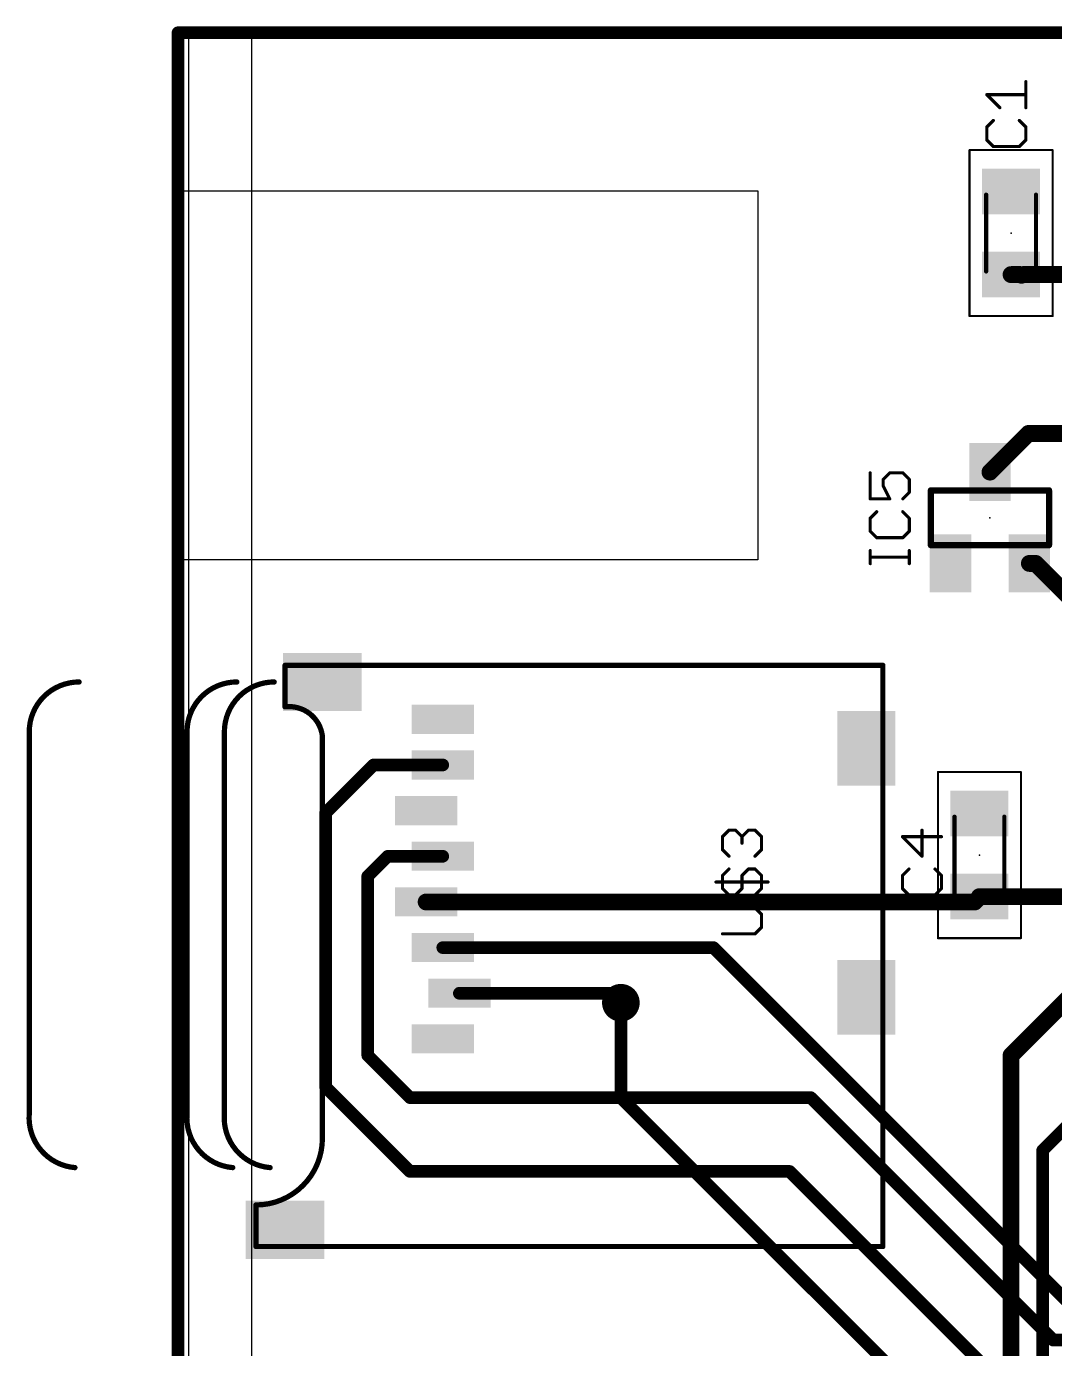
# Model space of a CAD drawing. Extents: x -5.1 to 70.5, y -0.2 to 53.5.
# Drawn here: x -3.9 to 20.86, y 21.64 to 53.49 of the extents above; entities that cross this region are included whole.
import ezdxf

# ---------------------------------------------------------------- set-up
doc = ezdxf.new("R2010")
doc.units = 0
for name, color, linetype in [('1', 12, 'CONTINUOUS'), ('16', 132, 'CONTINUOUS'), ('18', 110, 'CONTINUOUS'), ('20', 53, 'CONTINUOUS'), ('21', 253, 'CONTINUOUS'), ('23', 53, 'CONTINUOUS'), ('25', 253, 'CONTINUOUS'), ('39', 12, 'CONTINUOUS'), ('51', 253, 'CONTINUOUS')]:
    doc.layers.add(name, color=color, linetype=linetype)

# ---------------------------------------------------------------- blocks, each defined once
blk = doc.blocks.new('RECT')
blk.add_solid([(-0.5, -0.5), (0.5, -0.5), (-0.5, 0.5), (0.5, 0.5)])
blk = doc.blocks.new('ROUNDV')
at = {"const_width": 0.5}
blk.add_lwpolyline([(0, -0.25, 1), (0, 0.25, 1), (0, -0.25)], format="xyb", dxfattribs=at)

msp = doc.modelspace()

# ---------------------------------------------------------------- linework, layer by layer
at = {"layer": '1'}
for points, const_width in [([(-0.254, 0), (-0.254, 53.34)], 0.3048), ([(-0.254, 53.34), (70.358, 53.34)], 0.3048), ([(20.05, 47.514), (19.812, 47.514)], 0.4064), ([(20.066, 47.498), (20.05, 47.514)], 0.4064), ([(20.082, 47.514), (20.066, 47.498)], 0.4064), ([(22.606, 47.514), (20.082, 47.514)], 0.4064), ([(20.236, 43.688), (19.304, 42.756)], 0.4064), ([(21.336, 43.688), (20.236, 43.688)], 0.4064), ([(20.254, 40.556), (20.404, 40.556)], 0.4064), ([(20.404, 40.556), (21.59, 39.37)], 0.4064), ([(3.302, 34.544), (4.458, 35.7)], 0.3048), ([(4.458, 35.7), (6.124, 35.7)], 0.3048), ([(3.302, 27.94), (3.302, 34.544)], 0.3048), ([(4.318, 33.02), (4.798, 33.5)], 0.3048), ([(4.798, 33.5), (6.124, 33.5)], 0.3048), ([(4.318, 28.702), (4.318, 33.02)], 0.3048), ([(5.724, 32.4), (18.938, 32.4)], 0.4064), ([(18.938, 32.4), (19.05, 32.512)], 0.4064), ([(19.05, 32.512), (19.05, 32.528)], 0.4064), ([(19.05, 32.528), (21.336, 32.528)], 0.4064), ([(6.124, 31.3), (12.642, 31.3)], 0.3048), ([(12.642, 31.3), (21.336, 22.606)], 0.3048), ([(6.524, 30.2), (10.186, 30.2)], 0.3048), ([(10.186, 30.2), (10.414, 29.972)], 0.3048), ([(5.334, 27.686), (4.318, 28.702)], 0.3048), ([(5.334, 25.908), (3.302, 27.94)], 0.3048), ([(5.334, 27.686), (14.986, 27.686)], 0.3048), ([(14.986, 27.686), (20.828, 21.844)], 0.3048), ([(14.478, 25.908), (5.334, 25.908)], 0.3048), ([(20.066, 20.32), (14.478, 25.908)], 0.3048), ([(20.828, 21.844), (27.686, 21.844)], 0.3048)]:
    msp.add_lwpolyline(points, dxfattribs=dict(at, const_width=const_width))
for points, const_width in [([(-0.1778, 53.34, 1), (-0.3302, 53.34)], 0.1524), ([(-0.254, 53.4162, 1), (-0.254, 53.2638)], 0.1524), ([(19.812, 47.6156, 1), (19.812, 47.4124)], 0.2032), ([(20.1218, 47.5858, 1), (19.9782, 47.4422)], 0.2032), ([(19.9942, 47.5698, 1), (20.1378, 47.4262)], 0.2032), ([(20.082, 47.6156, 1), (20.082, 47.4124)], 0.2032), ([(19.9942, 47.4262, 1), (20.1378, 47.5698)], 0.2032), ([(20.1538, 47.4422, 1), (20.0102, 47.5858)], 0.2032), ([(20.05, 47.4124, 1), (20.05, 47.6156)], 0.2032), ([(20.236, 43.7896, 1), (20.236, 43.5864)], 0.2032), ([(20.3078, 43.6162, 1), (20.1642, 43.7598)], 0.2032), ([(19.2322, 42.8278, 1), (19.3758, 42.6842)], 0.2032), ([(20.254, 40.6576, 1), (20.254, 40.4544)], 0.2032), ([(20.4758, 40.6278, 1), (20.3322, 40.4842)], 0.2032), ([(20.404, 40.4544, 1), (20.404, 40.6576)], 0.2032), ([(4.458, 35.7762, 1), (4.458, 35.6238)], 0.1524), ([(4.5119, 35.6461, 1), (4.4041, 35.7539)], 0.1524), ([(6.124, 35.6238, 1), (6.124, 35.7762)], 0.1524), ([(3.3782, 34.544, 1), (3.2258, 34.544)], 0.1524), ([(3.2481, 34.5979, 1), (3.3559, 34.4901)], 0.1524), ([(4.798, 33.5762, 1), (4.798, 33.4238)], 0.1524), ([(4.8519, 33.4461, 1), (4.7441, 33.5539)], 0.1524), ([(6.124, 33.4238, 1), (6.124, 33.5762)], 0.1524), ([(4.3942, 33.02, 1), (4.2418, 33.02)], 0.1524), ([(4.2641, 33.0739, 1), (4.3719, 32.9661)], 0.1524), ([(5.724, 32.5016, 1), (5.724, 32.2984)], 0.2032), ([(18.8662, 32.4718, 1), (19.0098, 32.3282)], 0.2032), ([(18.938, 32.2984, 1), (18.938, 32.5016)], 0.2032), ([(19.1516, 32.528, 1), (18.9484, 32.528)], 0.2032), ([(19.05, 32.6296, 1), (19.05, 32.4264)], 0.2032), ([(18.9484, 32.512, 1), (19.1516, 32.512)], 0.2032), ([(19.1218, 32.4402, 1), (18.9782, 32.5838)], 0.2032), ([(6.124, 31.3762, 1), (6.124, 31.2238)], 0.1524), ([(12.6959, 31.3539, 1), (12.5881, 31.2461)], 0.1524), ([(12.642, 31.2238, 1), (12.642, 31.3762)], 0.1524), ([(6.524, 30.2762, 1), (6.524, 30.1238)], 0.1524), ([(10.2399, 30.2539, 1), (10.1321, 30.1461)], 0.1524), ([(10.186, 30.1238, 1), (10.186, 30.2762)], 0.1524), ([(10.3601, 29.9181, 1), (10.4679, 30.0259)], 0.1524), ([(4.3719, 28.7559, 1), (4.2641, 28.6481)], 0.1524), ([(4.2418, 28.702, 1), (4.3942, 28.702)], 0.1524), ([(3.3559, 27.9939, 1), (3.2481, 27.8861)], 0.1524), ([(3.2258, 27.94, 1), (3.3782, 27.94)], 0.1524), ([(5.334, 27.7622, 1), (5.334, 27.6098)], 0.1524), ([(5.2801, 27.6321, 1), (5.3879, 27.7399)], 0.1524), ([(15.0399, 27.7399, 1), (14.9321, 27.6321)], 0.1524), ([(14.986, 27.6098, 1), (14.986, 27.7622)], 0.1524), ([(5.334, 25.9842, 1), (5.334, 25.8318)], 0.1524), ([(5.2801, 25.8541, 1), (5.3879, 25.9619)], 0.1524), ([(14.5319, 25.9619, 1), (14.4241, 25.8541)], 0.1524), ([(14.478, 25.8318, 1), (14.478, 25.9842)], 0.1524), ([(20.828, 21.9202, 1), (20.828, 21.7678)], 0.1524), ([(20.7741, 21.7901, 1), (20.8819, 21.8979)], 0.1524)]:
    msp.add_lwpolyline(points, format="xyb", dxfattribs=dict(at, const_width=const_width))
at = {"layer": '16'}
for points, const_width in [([(19.812, 28.702), (23.368, 32.258)], 0.4064), ([(10.414, 29.972), (10.414, 27.686)], 0.3048), ([(20.574, 26.416), (23.368, 29.21)], 0.3048), ([(19.812, 19.812), (19.812, 28.702)], 0.4064), ([(10.414, 27.686), (20.32, 17.78)], 0.3048), ([(20.574, 20.32), (20.574, 26.416)], 0.3048)]:
    msp.add_lwpolyline(points, dxfattribs=dict(at, const_width=const_width))
for points, const_width in [([(10.4902, 29.972, 1), (10.3378, 29.972)], 0.1524), ([(19.9136, 28.702, 1), (19.7104, 28.702)], 0.2032), ([(19.7402, 28.7738, 1), (19.8838, 28.6302)], 0.2032), ([(10.4679, 27.7399, 1), (10.3601, 27.6321)], 0.1524), ([(10.3378, 27.686, 1), (10.4902, 27.686)], 0.1524), ([(20.6502, 26.416, 1), (20.4978, 26.416)], 0.1524), ([(20.5201, 26.4699, 1), (20.6279, 26.3621)], 0.1524)]:
    msp.add_lwpolyline(points, format="xyb", dxfattribs=dict(at, const_width=const_width))
at = {"layer": '20'}
for p, q in [((0, 53.34), (0, 0)), ((70.358, 53.34), (0, 53.34))]:
    msp.add_line(p, q, dxfattribs=at)
at = {"layer": '21'}
for p, q in [((1.524, 53.34), (67.564, 53.34)), ((1.524, 0), (1.524, 53.34)), ((-0.254, 49.53), (13.716, 49.53)), ((-0.254, 40.64), (-0.254, 49.53)), ((13.716, 49.53), (13.716, 40.64)), ((13.716, 40.64), (-0.254, 40.64))]:
    msp.add_line(p, q, dxfattribs=at)
for points, const_width in [([(2.324, 38.1318, 1), (2.324, 38.0682)], 0.0635), ([(2.3558, 38.1, 1), (2.2923, 38.1)], 0.0635), ([(16.7557, 38.1, 1), (16.6923, 38.1)], 0.0635), ([(16.724, 38.0682, 1), (16.724, 38.1318)], 0.0635), ([(-2.636, 37.7, 0.4142), (-3.836, 36.5)], 0.127), ([(-2.636, 37.6683, 1), (-2.636, 37.7318)], 0.0635), ([(1.164, 37.7, 0.4142), (-0.036, 36.5)], 0.127), ([(2.064, 37.7, 0.4142), (0.864, 36.5)], 0.127), ([(1.164, 37.6683, 1), (1.164, 37.7318)], 0.0635), ([(2.064, 37.6683, 1), (2.064, 37.7318)], 0.0635), ([(3.224, 36.4, 0.4142), (2.324, 37.1)], 0.127), ([(2.3201, 37.1315, 1), (2.3279, 37.0685)], 0.0635), ([(2.2923, 37.1, 1), (2.3558, 37.1)], 0.0635), ([(-3.8043, 36.5, 1), (-3.8678, 36.5)], 0.0635), ([(-3.8678, 36.5, 1), (-3.8043, 36.5)], 0.0635), ([(-0.0043, 36.5, 1), (-0.0678, 36.5)], 0.0635), ([(-0.0678, 36.5, 1), (-0.0043, 36.5)], 0.0635), ([(0.8958, 36.5, 1), (0.8322, 36.5)], 0.0635), ([(0.8322, 36.5, 1), (0.8958, 36.5)], 0.0635), ([(3.2558, 36.4, 1), (3.1923, 36.4)], 0.0635), ([(3.1925, 36.3961, 1), (3.2555, 36.4039)], 0.0635), ([(-3.836, 27.3, 0.4142), (-2.736, 26)], 0.127), ([(-3.8678, 27.3, 1), (-3.8043, 27.3)], 0.0635), ([(-3.8044, 27.2974, 1), (-3.8676, 27.3026)], 0.0635), ([(-0.036, 27.3, 0.4142), (1.064, 26)], 0.127), ([(-0.0678, 27.3, 1), (-0.0043, 27.3)], 0.0635), ([(-0.0044, 27.2974, 1), (-0.0676, 27.3026)], 0.0635), ([(0.864, 27.3, 0.4142), (1.964, 26)], 0.127), ([(0.8322, 27.3, 1), (0.8958, 27.3)], 0.0635), ([(0.8956, 27.2974, 1), (0.8324, 27.3026)], 0.0635), ([(1.624, 25.1, 0.4142), (3.224, 26.7)], 0.127), ([(3.2558, 26.7, 1), (3.1923, 26.7)], 0.0635), ([(3.1923, 26.7, 1), (3.2558, 26.7)], 0.0635), ([(-2.7386, 25.9684, 1), (-2.7334, 26.0316)], 0.0635), ([(1.0614, 25.9684, 1), (1.0666, 26.0316)], 0.0635), ([(1.9614, 25.9684, 1), (1.9666, 26.0316)], 0.0635), ([(1.624, 25.1318, 1), (1.624, 25.0683)], 0.0635), ([(1.6558, 25.1, 1), (1.5923, 25.1)], 0.0635), ([(1.624, 24.1318, 1), (1.624, 24.0683)], 0.0635), ([(1.5923, 24.1, 1), (1.6558, 24.1)], 0.0635), ([(16.6923, 24.1, 1), (16.7557, 24.1)], 0.0635), ([(16.724, 24.0683, 1), (16.724, 24.1318)], 0.0635)]:
    msp.add_lwpolyline(points, format="xyb", dxfattribs=dict(at, const_width=const_width))
at = {"layer": '21', "const_width": 0.127}
for points in [[(16.724, 38.1), (2.324, 38.1)], [(2.324, 38.1), (2.324, 37.1)], [(16.724, 24.1), (16.724, 38.1)], [(-3.836, 36.5), (-3.836, 27.3)], [(-0.036, 36.5), (-0.036, 27.3)], [(0.864, 36.5), (0.864, 27.3)], [(3.224, 36.4), (3.224, 26.7)], [(1.624, 25.1), (1.624, 24.1)], [(1.624, 24.1), (16.724, 24.1)]]:
    msp.add_lwpolyline(points, dxfattribs=at)
at = {"layer": '23'}
for p in [(19.812, 48.514), (19.304, 41.656), (16.764, 38.1), (19.05, 33.528)]:
    msp.add_point(p, dxfattribs=at)
at = {"layer": '25', "const_width": 0.0762}
for points in [[(20.1689, 51.5356), (20.1689, 52.1627)], [(19.5418, 51.5356), (19.2283, 51.8492)], [(19.2283, 51.8492), (20.1689, 51.8492)], [(19.3851, 51.2272), (19.2283, 51.0704)], [(19.2283, 51.0704), (19.2283, 50.7569)], [(20.1689, 51.0704), (20.0121, 51.2272)], [(20.1689, 50.7569), (20.1689, 51.0704)], [(19.2283, 50.7569), (19.3851, 50.6001)], [(20.0121, 50.6001), (20.1689, 50.7569)], [(19.3851, 50.6001), (20.0121, 50.6001)], [(16.4203, 42.7374), (16.4203, 42.1103)], [(16.7338, 42.5806), (16.8906, 42.7374)], [(16.8906, 42.7374), (17.2041, 42.7374)], [(17.2041, 42.7374), (17.3609, 42.5806)], [(16.7338, 42.4238), (16.7338, 42.5806)], [(16.8906, 42.1103), (16.7338, 42.4238)], [(17.3609, 42.5806), (17.3609, 42.2671)], [(16.4203, 42.1103), (16.8906, 42.1103)], [(17.3609, 42.2671), (17.2041, 42.1103)], [(16.5771, 41.8018), (16.4203, 41.6451)], [(17.3609, 41.6451), (17.2041, 41.8018)], [(16.4203, 41.6451), (16.4203, 41.3315)], [(17.3609, 41.3315), (17.3609, 41.6451)], [(16.4203, 41.3315), (16.5771, 41.1748)], [(16.5771, 41.1748), (17.2041, 41.1748)], [(17.2041, 41.1748), (17.3609, 41.3315)], [(16.4203, 40.5511), (16.4203, 40.8646)], [(17.3609, 40.5511), (17.3609, 40.8646)], [(17.3609, 40.7079), (16.4203, 40.7079)], [(12.8613, 33.9729), (13.0181, 34.1297)], [(13.0181, 34.1297), (13.1748, 34.1297)], [(13.1748, 34.1297), (13.3316, 33.9729)], [(13.3316, 33.9729), (13.4884, 34.1297)], [(13.4884, 34.1297), (13.6451, 34.1297)], [(13.6451, 34.1297), (13.8019, 33.9729)], [(17.6666, 33.5016), (17.6666, 34.1287)], [(12.8613, 33.6593), (12.8613, 33.9729)], [(13.3316, 33.9729), (13.3316, 33.8161)], [(13.8019, 33.9729), (13.8019, 33.6593)], [(18.1369, 33.9719), (17.1963, 33.9719)], [(17.1963, 33.9719), (17.6666, 33.5016)], [(13.0181, 33.5026), (12.8613, 33.6593)], [(13.8019, 33.6593), (13.6451, 33.5026)], [(12.8613, 33.0374), (13.0181, 33.1941)], [(13.4884, 33.1941), (13.3316, 33.0374)], [(13.6451, 33.1941), (13.4884, 33.1941)], [(13.8019, 33.0374), (13.6451, 33.1941)], [(17.3531, 33.1932), (17.1963, 33.0364)], [(18.1369, 33.0364), (17.9801, 33.1932)], [(12.7045, 32.8806), (13.9587, 32.8806)], [(12.8613, 32.7238), (12.8613, 33.0374)], [(13.3316, 33.0374), (13.3316, 32.7238)], [(13.8019, 32.7238), (13.8019, 33.0374)], [(17.1963, 33.0364), (17.1963, 32.7229)], [(18.1369, 32.7229), (18.1369, 33.0364)], [(13.0181, 32.5671), (12.8613, 32.7238)], [(13.1748, 32.5671), (13.0181, 32.5671)], [(13.3316, 32.7238), (13.1748, 32.5671)], [(13.6451, 32.5671), (13.8019, 32.7238)], [(17.1963, 32.7229), (17.3531, 32.5661)], [(17.3531, 32.5661), (17.9801, 32.5661)], [(17.9801, 32.5661), (18.1369, 32.7229)], [(13.6451, 32.2586), (12.8613, 32.2586)], [(13.8019, 32.1018), (13.6451, 32.2586)], [(13.8019, 31.7883), (13.8019, 32.1018)], [(12.8613, 31.6315), (13.6451, 31.6315)], [(13.6451, 31.6315), (13.8019, 31.7883)]]:
    msp.add_lwpolyline(points, dxfattribs=at)
at = {"layer": '25', "const_width": 0.0381}
for points in [[(20.188, 52.1627, 1), (20.1499, 52.1627)], [(19.2418, 51.8626, 1), (19.2148, 51.8357)], [(19.2283, 51.8682, 1), (19.2283, 51.8301)], [(20.1689, 51.8301, 1), (20.1689, 51.8682)], [(19.5284, 51.5221, 1), (19.5553, 51.5491)], [(20.1499, 51.5356, 1), (20.188, 51.5356)], [(19.2473, 51.0704, 1), (19.2092, 51.0704)], [(19.2148, 51.0839, 1), (19.2418, 51.0569)], [(19.3985, 51.2137, 1), (19.3716, 51.2406)], [(20.0256, 51.2406, 1), (19.9987, 51.2137)], [(20.188, 51.0704, 1), (20.1499, 51.0704)], [(20.1554, 51.0569, 1), (20.1824, 51.0839)], [(19.2092, 50.7569, 1), (19.2473, 50.7569)], [(19.2418, 50.7703, 1), (19.2148, 50.7434)], [(20.1499, 50.7569, 1), (20.188, 50.7569)], [(20.1824, 50.7434, 1), (20.1554, 50.7703)], [(19.3851, 50.6192, 1), (19.3851, 50.5811)], [(19.3716, 50.5866, 1), (19.3985, 50.6136)], [(19.9987, 50.6136, 1), (20.0256, 50.5866)], [(20.0121, 50.5811, 1), (20.0121, 50.6192)], [(16.4393, 42.7374, 1), (16.4012, 42.7374)], [(16.8906, 42.7564, 1), (16.8906, 42.7183)], [(16.9041, 42.7239, 1), (16.8771, 42.7508)], [(17.2176, 42.7508, 1), (17.1907, 42.7239)], [(17.2041, 42.7183, 1), (17.2041, 42.7564)], [(16.7204, 42.5941, 1), (16.7473, 42.5671)], [(16.7509, 42.4324, 1), (16.7168, 42.4153)], [(16.7529, 42.5806, 1), (16.7148, 42.5806)], [(16.7148, 42.4238, 1), (16.7529, 42.4238)], [(17.38, 42.5806, 1), (17.3419, 42.5806)], [(17.3474, 42.5671, 1), (17.3744, 42.5941)], [(16.4012, 42.1103, 1), (16.4393, 42.1103)], [(16.4203, 42.1293, 1), (16.4203, 42.0912)], [(16.8736, 42.1018, 1), (16.9076, 42.1188)], [(16.8906, 42.0912, 1), (16.8906, 42.1293)], [(17.1907, 42.1238, 1), (17.2176, 42.0968)], [(17.3419, 42.2671, 1), (17.38, 42.2671)], [(17.3744, 42.2536, 1), (17.3474, 42.2805)], [(16.5905, 41.7884, 1), (16.5636, 41.8153)], [(17.2176, 41.8153, 1), (17.1907, 41.7884)], [(16.4393, 41.6451, 1), (16.4012, 41.6451)], [(16.4068, 41.6585, 1), (16.4338, 41.6316)], [(17.38, 41.6451, 1), (17.3419, 41.6451)], [(17.3474, 41.6316, 1), (17.3744, 41.6585)], [(16.4012, 41.3315, 1), (16.4393, 41.3315)], [(16.4338, 41.345, 1), (16.4068, 41.3181)], [(16.5771, 41.1938, 1), (16.5771, 41.1557)], [(16.5636, 41.1613, 1), (16.5905, 41.1882)], [(17.1907, 41.1882, 1), (17.2176, 41.1613)], [(17.2041, 41.1557, 1), (17.2041, 41.1938)], [(17.3419, 41.3315, 1), (17.38, 41.3315)], [(17.3744, 41.3181, 1), (17.3474, 41.345)], [(16.4393, 40.8646, 1), (16.4012, 40.8646)], [(17.38, 40.8646, 1), (17.3419, 40.8646)], [(16.4012, 40.5511, 1), (16.4393, 40.5511)], [(16.4203, 40.7269, 1), (16.4203, 40.6888)], [(17.3419, 40.5511, 1), (17.38, 40.5511)], [(17.3609, 40.6888, 1), (17.3609, 40.7269)], [(13.0181, 34.1487, 1), (13.0181, 34.1106)], [(13.0315, 34.1162, 1), (13.0046, 34.1431)], [(13.1883, 34.1431, 1), (13.1614, 34.1162)], [(13.1748, 34.1106, 1), (13.1748, 34.1487)], [(13.4884, 34.1487, 1), (13.4884, 34.1106)], [(13.5018, 34.1162, 1), (13.4749, 34.1431)], [(13.6586, 34.1431, 1), (13.6317, 34.1162)], [(13.6451, 34.1106, 1), (13.6451, 34.1487)], [(17.6857, 34.1287, 1), (17.6476, 34.1287)], [(12.8803, 33.9729, 1), (12.8422, 33.9729)], [(12.8478, 33.9864, 1), (12.8748, 33.9594)], [(13.3506, 33.9729, 1), (13.3125, 33.9729)], [(13.3125, 33.8161, 1), (13.3506, 33.8161)], [(13.3181, 33.9864, 1), (13.3451, 33.9594)], [(13.3181, 33.9594, 1), (13.3451, 33.9864)], [(13.8209, 33.9729, 1), (13.7828, 33.9729)], [(13.7884, 33.9594, 1), (13.8154, 33.9864)], [(17.1963, 33.991, 1), (17.1963, 33.9529)], [(17.2098, 33.9854, 1), (17.1828, 33.9584)], [(18.1369, 33.9529, 1), (18.1369, 33.991)], [(12.8748, 33.6728, 1), (12.8478, 33.6459)], [(12.8422, 33.6593, 1), (12.8803, 33.6593)], [(13.0046, 33.4891, 1), (13.0315, 33.5161)], [(13.6317, 33.5161, 1), (13.6586, 33.4891)], [(13.7828, 33.6593, 1), (13.8209, 33.6593)], [(13.8154, 33.6459, 1), (13.7884, 33.6728)], [(17.6476, 33.5016, 1), (17.6857, 33.5016)], [(17.6531, 33.4881, 1), (17.6801, 33.5151)], [(13.0315, 33.1807, 1), (13.0046, 33.2076)], [(13.4884, 33.2132, 1), (13.4884, 33.1751)], [(13.5018, 33.1807, 1), (13.4749, 33.2076)], [(13.6586, 33.2076, 1), (13.6317, 33.1807)], [(13.6451, 33.1751, 1), (13.6451, 33.2132)], [(17.3665, 33.1797, 1), (17.3396, 33.2066)], [(17.9936, 33.2066, 1), (17.9667, 33.1797)], [(12.7045, 32.8996, 1), (12.7045, 32.8615)], [(12.8803, 33.0374, 1), (12.8422, 33.0374)], [(12.8478, 33.0508, 1), (12.8748, 33.0239)], [(13.3506, 33.0374, 1), (13.3125, 33.0374)], [(13.3181, 33.0508, 1), (13.3451, 33.0239)], [(13.8209, 33.0374, 1), (13.7828, 33.0374)], [(13.7884, 33.0239, 1), (13.8154, 33.0508)], [(13.9587, 32.8615, 1), (13.9587, 32.8996)], [(17.2153, 33.0364, 1), (17.1772, 33.0364)], [(17.1828, 33.0499, 1), (17.2098, 33.0229)], [(18.156, 33.0364, 1), (18.1179, 33.0364)], [(18.1234, 33.0229, 1), (18.1504, 33.0499)], [(12.8748, 32.7373, 1), (12.8478, 32.7104)], [(12.8422, 32.7238, 1), (12.8803, 32.7238)], [(13.0181, 32.5861, 1), (13.0181, 32.548)], [(13.0046, 32.5536, 1), (13.0315, 32.5805)], [(13.1614, 32.5805, 1), (13.1883, 32.5536)], [(13.1748, 32.548, 1), (13.1748, 32.5861)], [(13.3125, 32.7238, 1), (13.3506, 32.7238)], [(13.3451, 32.7104, 1), (13.3181, 32.7373)], [(13.6317, 32.5805, 1), (13.6586, 32.5536)], [(13.7828, 32.7238, 1), (13.8209, 32.7238)], [(13.8154, 32.7104, 1), (13.7884, 32.7373)], [(17.1772, 32.7229, 1), (17.2153, 32.7229)], [(17.2098, 32.7363, 1), (17.1828, 32.7094)], [(17.3531, 32.5851, 1), (17.3531, 32.547)], [(17.3396, 32.5526, 1), (17.3665, 32.5796)], [(17.9667, 32.5796, 1), (17.9936, 32.5526)], [(17.9801, 32.547, 1), (17.9801, 32.5851)], [(18.1179, 32.7229, 1), (18.156, 32.7229)], [(18.1504, 32.7094, 1), (18.1234, 32.7363)], [(12.8613, 32.2777, 1), (12.8613, 32.2396)], [(13.6586, 32.2721, 1), (13.6317, 32.2451)], [(13.6451, 32.2396, 1), (13.6451, 32.2777)], [(13.8209, 32.1018, 1), (13.7828, 32.1018)], [(13.7884, 32.0884, 1), (13.8154, 32.1153)], [(12.8613, 31.6506, 1), (12.8613, 31.6125)], [(13.6317, 31.645, 1), (13.6586, 31.6181)], [(13.6451, 31.6125, 1), (13.6451, 31.6506)], [(13.7828, 31.7883, 1), (13.8209, 31.7883)], [(13.8154, 31.7748, 1), (13.7884, 31.8018)]]:
    msp.add_lwpolyline(points, format="xyb", dxfattribs=at)
at = {"layer": '39', "const_width": 0.05}
for points in [[(18.812, 46.514), (18.812, 50.514)], [(18.812, 50.514), (20.812, 50.514)], [(20.812, 50.514), (20.812, 46.514)], [(20.812, 46.514), (18.812, 46.514)], [(18.05, 31.528), (18.05, 35.528)], [(18.05, 35.528), (20.05, 35.528)], [(20.05, 35.528), (20.05, 31.528)], [(20.05, 31.528), (18.05, 31.528)]]:
    msp.add_lwpolyline(points, dxfattribs=at)
at = {"layer": '39', "const_width": 0.025}
for points in [[(18.8245, 50.514, 1), (18.7995, 50.514)], [(18.812, 50.5265, 1), (18.812, 50.5015)], [(20.8245, 50.514, 1), (20.7995, 50.514)], [(20.812, 50.5015, 1), (20.812, 50.5265)], [(18.812, 46.5265, 1), (18.812, 46.5015)], [(18.7995, 46.514, 1), (18.8245, 46.514)], [(20.7995, 46.514, 1), (20.8245, 46.514)], [(20.812, 46.5015, 1), (20.812, 46.5265)], [(18.0625, 35.528, 1), (18.0375, 35.528)], [(18.05, 35.5405, 1), (18.05, 35.5155)], [(20.0625, 35.528, 1), (20.0375, 35.528)], [(20.05, 35.5155, 1), (20.05, 35.5405)], [(18.05, 31.5405, 1), (18.05, 31.5155)], [(18.0375, 31.528, 1), (18.0625, 31.528)], [(20.0375, 31.528, 1), (20.0625, 31.528)], [(20.05, 31.5155, 1), (20.05, 31.5405)]]:
    msp.add_lwpolyline(points, format="xyb", dxfattribs=at)
at = {"layer": '51'}
for points, const_width in [([(19.212, 47.589), (19.212, 49.439)], 0.1016), ([(20.412, 49.439), (20.412, 47.589)], 0.1016), ([(17.8816, 40.9956), (17.8816, 42.3164)], 0.1524), ([(17.8816, 42.3164), (20.7264, 42.3164)], 0.1524), ([(20.7264, 42.3164), (20.7264, 40.9956)], 0.1524), ([(20.7264, 40.9956), (17.8816, 40.9956)], 0.1524), ([(18.45, 32.603), (18.45, 34.453)], 0.1016), ([(19.65, 34.453), (19.65, 32.603)], 0.1016)]:
    msp.add_lwpolyline(points, dxfattribs=dict(at, const_width=const_width))
for points, const_width in [([(19.2374, 49.439, 1), (19.1866, 49.439)], 0.0508), ([(20.4374, 49.439, 1), (20.3866, 49.439)], 0.0508), ([(19.1866, 47.589, 1), (19.2374, 47.589)], 0.0508), ([(20.3866, 47.589, 1), (20.4374, 47.589)], 0.0508), ([(17.9197, 42.3164, 1), (17.8435, 42.3164)], 0.0762), ([(17.8816, 42.3545, 1), (17.8816, 42.2783)], 0.0762), ([(20.7645, 42.3164, 1), (20.6883, 42.3164)], 0.0762), ([(20.7264, 42.2783, 1), (20.7264, 42.3545)], 0.0762), ([(17.8816, 41.0337, 1), (17.8816, 40.9575)], 0.0762), ([(17.8435, 40.9956, 1), (17.9197, 40.9956)], 0.0762), ([(20.6883, 40.9956, 1), (20.7645, 40.9956)], 0.0762), ([(20.7264, 40.9575, 1), (20.7264, 41.0337)], 0.0762), ([(18.4754, 34.453, 1), (18.4246, 34.453)], 0.0508), ([(19.6754, 34.453, 1), (19.6246, 34.453)], 0.0508), ([(18.4246, 32.603, 1), (18.4754, 32.603)], 0.0508), ([(19.6246, 32.603, 1), (19.6754, 32.603)], 0.0508)]:
    msp.add_lwpolyline(points, format="xyb", dxfattribs=dict(at, const_width=const_width))

# ---------------------------------------------------------------- block references
at = {"layer": '1'}
for p, xscale, yscale, rotation in [((19.812, 49.514), 1.1, 1.4, 90), ((19.812, 47.514), 1.1, 1.4, 90), ((3.224, 37.7), 1.4, 1.9, 270), ((6.124, 36.8), 0.7, 1.5, 270), ((6.124, 35.7), 0.7, 1.5, 270), ((19.05, 34.528), 1.1, 1.4, 90), ((5.724, 34.6), 0.7, 1.5, 270), ((6.124, 33.5), 0.7, 1.5, 270), ((19.05, 32.528), 1.1, 1.4, 90), ((5.724, 32.4), 0.7, 1.5, 270), ((6.124, 31.3), 0.7, 1.5, 270), ((6.524, 30.2), 0.7, 1.5, 270), ((6.124, 29.1), 0.7, 1.5, 270), ((2.324, 24.5), 1.4, 1.9, 270)]:
    msp.add_blockref('RECT', p, dxfattribs=dict(at, xscale=xscale, yscale=yscale, rotation=rotation))
at = {"layer": '1', "yscale": 1.4}
for p in [(19.304, 42.756), (18.354, 40.556), (20.254, 40.556)]:
    msp.add_blockref('RECT', p, dxfattribs=at)
at = {"layer": '1', "xscale": 1.4, "yscale": 1.8}
for p in [(16.324, 36.1), (16.324, 30.1)]:
    msp.add_blockref('RECT', p, dxfattribs=at)
at = {"layer": '18', "xscale": 0.9064, "yscale": 0.9064}
msp.add_blockref('ROUNDV', (10.414, 29.972), dxfattribs=at)
msp.add_blockref('ROUNDV', (10.414, 29.972), dxfattribs=at)
at = {"layer": '51', "xscale": 0.5, "yscale": 1.3, "rotation": 90}
for p in [(19.812, 49.264), (19.812, 47.764), (19.05, 34.278), (19.05, 32.778)]:
    msp.add_blockref('RECT', p, dxfattribs=at)
at = {"layer": '51', "xscale": 0.4572, "yscale": 0.5842}
for p in [(19.304, 42.6593), (18.3642, 40.6527), (20.2438, 40.6527)]:
    msp.add_blockref('RECT', p, dxfattribs=at)

doc.saveas('drawing.dxf')
